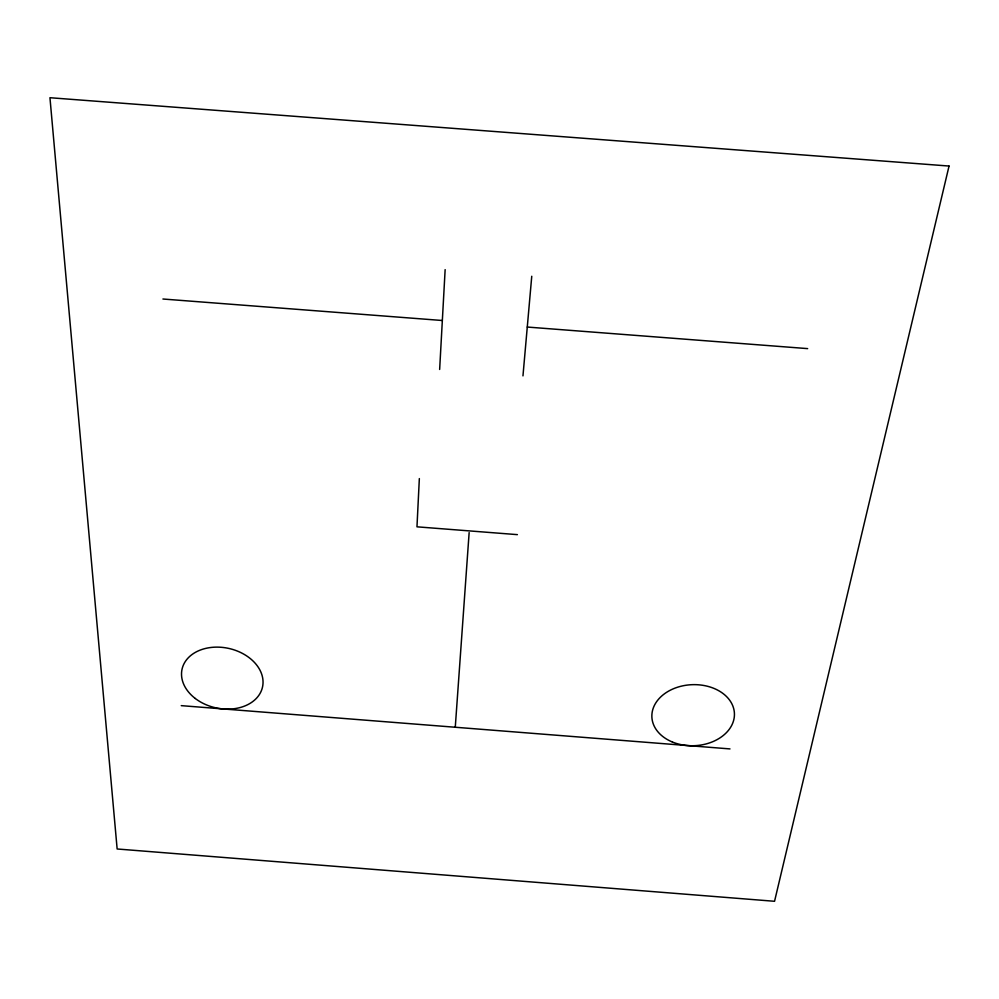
<?xml version="1.0" encoding="UTF-8"?>
<svg xmlns="http://www.w3.org/2000/svg" width="999" height="999" viewBox="0 0 999 999"><rect width="100%" height="100%" fill="white"/><g stroke="black" fill="none" stroke-linecap="round" stroke-linejoin="round"><path stroke-width="1.5" d="M419.343 478.583L416.97 526.823L517.395 534.64M439.647 369.455L445.142 269.63M455.269 727.247L469.143 532.579M522.964 375.886L531.755 276.261M162.924 299.013L442.332 320.504M527.272 327.048L807.654 348.614M181.256 705.644L729.994 748.913M949.05 166.046L774.55 901.285L117.145 848.988L49.95 97.715L949.05 166.046M672.377 742.007A41.309 30.532 -2.5 0 0 734.44 714.472A41.309 30.532 -2.5 0 0 672.652 689.085A41.309 30.532 -2.5 0 0 672.377 742.007M195.267 698.476A41.209 30.407 12.6 0 0 262.225 688.211A41.209 30.407 12.6 0 0 209.365 647.689A41.209 30.407 12.6 0 0 195.267 698.476"/></g></svg>
